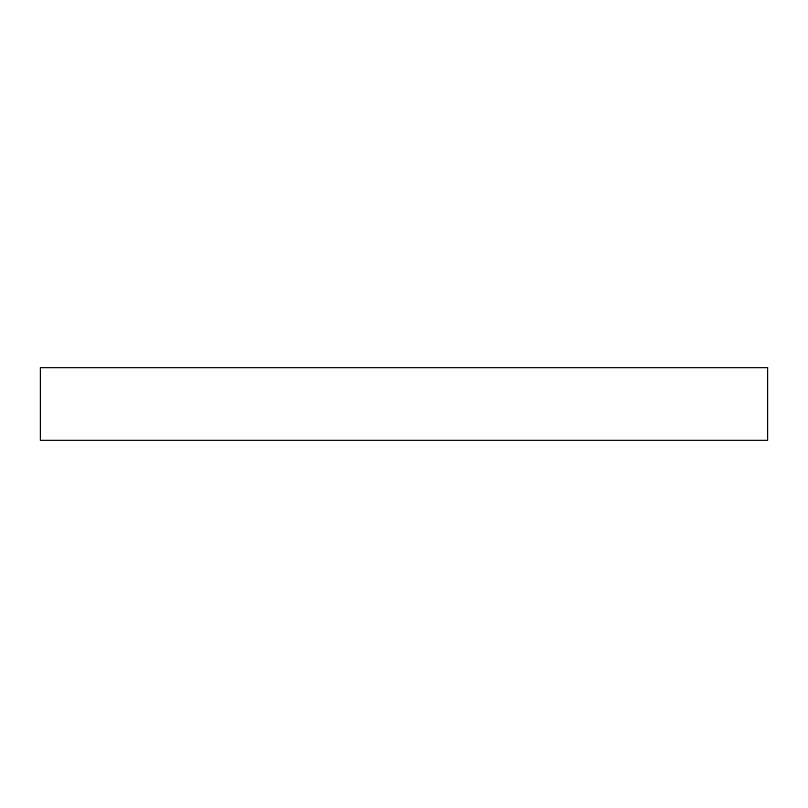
<?xml version="1.0" encoding="UTF-8"?>
<svg xmlns="http://www.w3.org/2000/svg" width="808" height="808" viewBox="0 0 808 808"><rect width="100%" height="100%" fill="white"/><g stroke="black" fill="none" stroke-linecap="round" stroke-linejoin="round"><path stroke-width="1.21" d="M767.6 367.64L40.4 367.64L40.4 440.36L767.6 440.36L767.6 367.64"/></g></svg>
